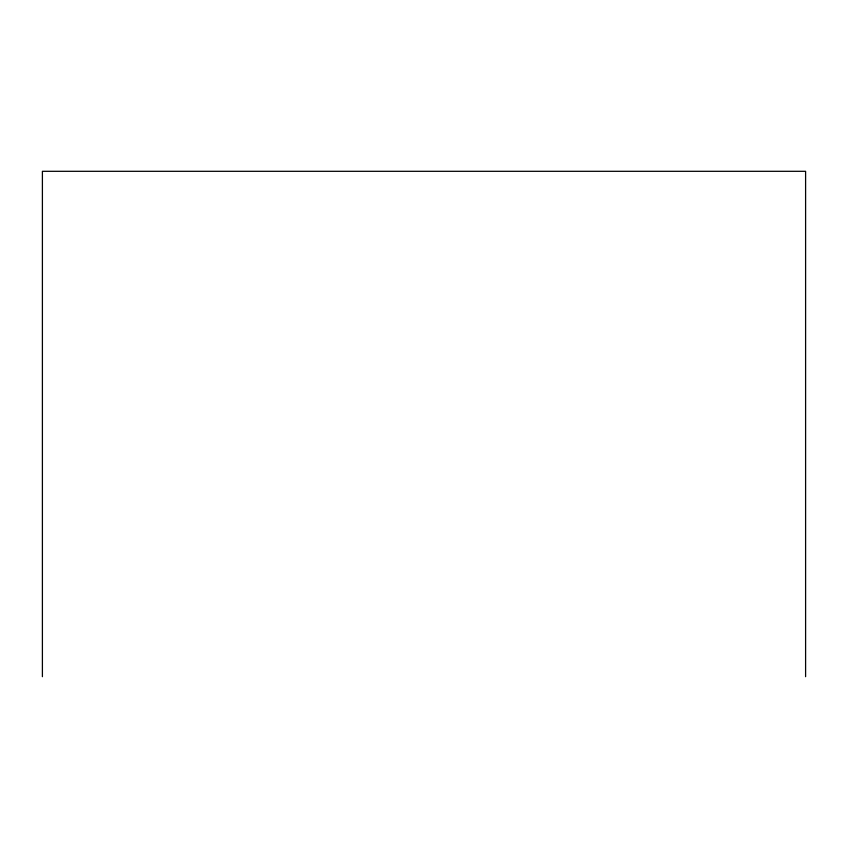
<?xml version="1.0" encoding="UTF-8"?>
<svg xmlns="http://www.w3.org/2000/svg" width="848" height="848" viewBox="0 0 848 848"><rect width="100%" height="100%" fill="white"/><g stroke="black" fill="none" stroke-linecap="round" stroke-linejoin="round"><path stroke-width="1.27" d="M805.6 676.693L805.6 171.307L42.4 171.307L42.4 676.693"/></g></svg>
